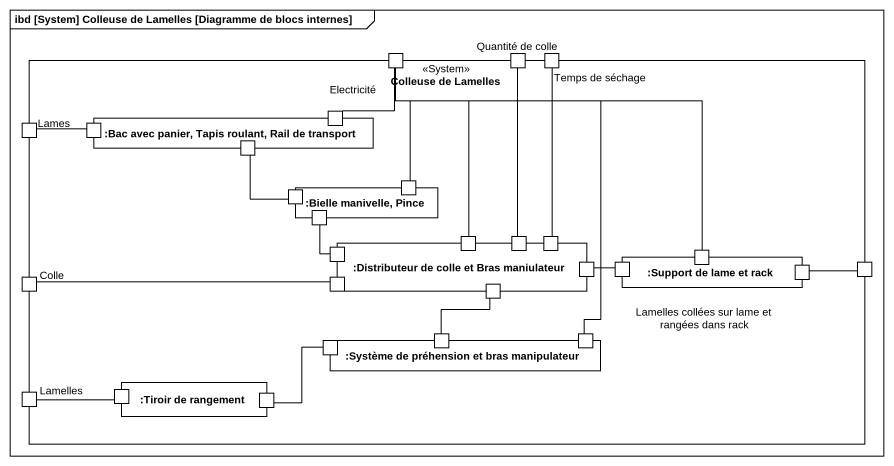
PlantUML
@startuml
mainframe ibd [System] Colleuse de Lamelles [Diagramme de blocs internes]
rectangle "Colleuse de Lamelles" as Colleuse_de_Lamelles <<System>> {
  port Electricité
  port "Quantité de colle" as Quantité_de_colle
  port "Temps de séchage" as Temps_de_séchage
  port Lames
  rectangle ":Bac avec panier, Tapis roulant, Rail de transport" as Bac_avec_panier_Tapis {
    port " " as port1
    port " " as port2
    port " " as port3
  }
  rectangle ":Bielle manivelle, Pince" as Bielle_manivelle_Pince {
    port " " as port4
    port " " as port5
    port " " as port6
  }
  rectangle ":Distributeur de colle et Bras maniulateur" as Distributeur_de_colle_et {
    port " " as port7
    port " " as port8
    port " " as port9
    port " " as port10
    port " " as port11
    port " " as port12
    port " " as port13
  }
  port Colle
  rectangle ":Support de lame et rack" as Support_de_lame_et_rack {
    port " " as port14
    port " " as port15
    port " " as port16
  }
  port "Lamelles collées sur lame et rangées dans rack" as Lamelles_collées_sur_lame
  rectangle ":Tiroir de rangement" as Tiroir_de_rangement {
    port " " as port20
    port " " as port21
  }
  rectangle ":Système de préhension et bras manipulateur" as Système_de_préhension_et {
    port " " as port17
    port " " as port18
    port " " as port19
  }
  port Lamelles
}
Electricité -- port1
Electricité -- port5
Electricité -- port15
Electricité -- port18
Lames -right- port2
port3 -- port4
port6 -- port7
port8 -up- Electricité
port9 -up- Quantité_de_colle
port10 -up- Temps_de_séchage
Colle -right- port11
port13 -right- port14
port16 -right- Lamelles_collées_sur_lame
port17 -up- port12
Lamelles -right- port20
port21 -up- port19
@enduml
